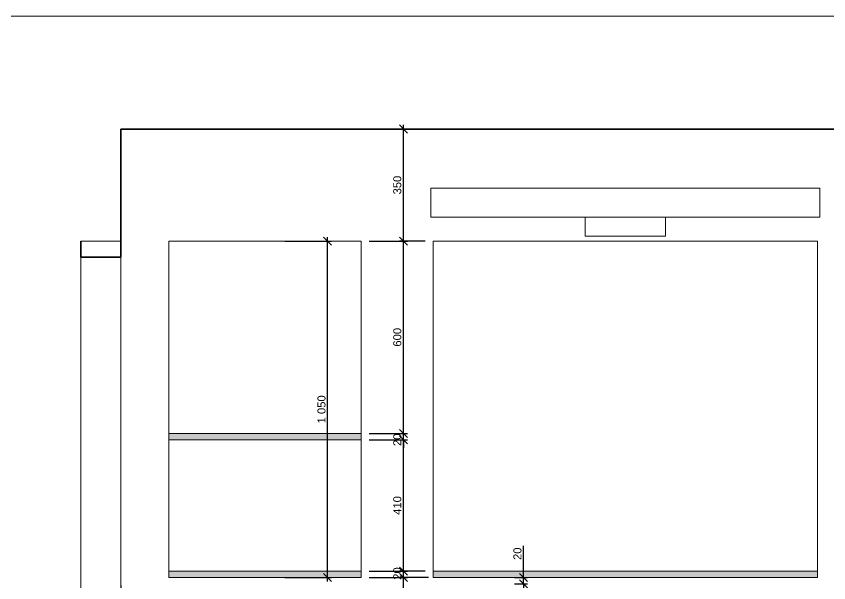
# Model space of a CAD drawing. Header units: millimetres. Extents: x 3767 to 22479, y 1034 to 12216.
# Drawn here: x 6829 to 9365, y 10448 to 12216 of the extents above; entities that cross this region are included whole.
import ezdxf

# ---------------------------------------------------------------- set-up
doc = ezdxf.new("R2010")
doc.units = ezdxf.units.MM
for name, color, linetype, lineweight in [('dim', 4, 'Continuous', 0), ('door', 36, 'Continuous', 0), ('hatch', 255, 'Continuous', 0), ('light', 30, 'Continuous', 0), ('section', 5, 'Continuous', 35), ('wall', 7, 'Continuous', 13)]:
    doc.layers.add(name, color=color, linetype=linetype, lineweight=lineweight)
doc.styles.add('ARIAL', font='arial.ttf')
doc.dimstyles.new('25', dxfattribs={"dimtxt": 25, "dimasz": 25, "dimexe": 12.5, "dimexo": 25, "dimgap": 6.25, "dimtad": 1, "dimdec": 0, "dimdsep": 46, "dimlunit": 6, "dimtxsty": 'ARIAL', "dimblk": 'OBLIQUE', "dimcen": 25, "dimdle": 12.5, "dimclrd": 256, "dimclre": 256, "dimclrt": 2, "dimadec": 0, "dimazin": 0, "dimtfac": 1, "dimtdec": 0, "dimtmove": 0, "dimatfit": 1, "dimldrblk": 'DOTSMALL', "dimfxl": 1, "dimtvp": 1, "dimtolj": 1, "dimtzin": 0, "dimarcsym": 0})

# ---------------------------------------------------------------- blocks, each defined once
blk = doc.blocks.new('_Oblique')
at = {"color": 0, "linetype": 'ByBlock', "lineweight": -2}
blk.add_line((-0.5, -0.5), (0.5, 0.5), dxfattribs=at)
blk = doc.blocks.new('*D266')
at = {"layer": 'Defpoints', "color": 0, "transparency": 16777216}
for p in [(7155.1, 10464.4), (7305.1, 10386.8), (7305.1, 10349.4)]:
    blk.add_point(p, dxfattribs=at)
at = {"layer": 'dim', "lineweight": -2, "transparency": 16777216}
for p, q in [((7155.1, 10439.4), (7155.1, 10374.3)), ((7305.1, 10374.4), (7305.1, 10399.3)), ((7142.6, 10386.8), (7317.6, 10386.8))]:
    blk.add_line(p, q, dxfattribs=at)
at = {"layer": 'dim', "lineweight": -2, "transparency": 16777216, "xscale": 25, "yscale": 25, "zscale": 25, "rotation": 180}
blk.add_blockref('_Oblique', (7155.1, 10386.8), dxfattribs=at)
at = {"layer": 'dim', "lineweight": -2, "transparency": 16777216, "xscale": 25, "yscale": 25, "zscale": 25}
blk.add_blockref('_Oblique', (7305.1, 10386.8), dxfattribs=at)
at = {"layer": 'dim', "color": 2, "transparency": 16777216, "insert": (7230.1, 10405.9), "char_height": 25, "attachment_point": 5, "style": 'ARIAL'}
blk.add_mtext('\\A1;150', dxfattribs=at)
blk = doc.blocks.new('_DotSmall')
at = {"color": 0, "linetype": 'ByBlock', "const_width": 0.5}
blk.add_lwpolyline([(-0.0625, 0, 1), (0.0625, 0, 1)], format="xyb", close=True, dxfattribs=at)
blk = doc.blocks.new('*D270')
at = {"layer": 'Defpoints', "color": 0, "transparency": 16777216}
for p in [(8037.4, 10464.4), (8140.5, 10464.4), (8140.5, 10114.4)]:
    blk.add_point(p, dxfattribs=at)
at = {"layer": 'dim', "lineweight": -2, "transparency": 16777216}
for p, q in [((8037.4, 10101.9), (8037.4, 10476.9)), ((8115.5, 10464.4), (8024.9, 10464.4)), ((8115.5, 10114.4), (8024.9, 10114.4))]:
    blk.add_line(p, q, dxfattribs=at)
at = {"layer": 'dim', "lineweight": -2, "transparency": 16777216, "xscale": 25, "yscale": 25, "zscale": 25}
for p, rotation in [((8037.4, 10464.4), 90), ((8037.4, 10114.4), 270)]:
    blk.add_blockref('_Oblique', p, dxfattribs=dict(at, rotation=rotation))
at = {"layer": 'dim', "color": 2, "transparency": 16777216, "insert": (8018.4, 10289.4), "char_height": 25, "attachment_point": 5, "rotation": 90, "style": 'ARIAL'}
blk.add_mtext('\\A1;350', dxfattribs=at)
blk = doc.blocks.new('*D271')
at = {"layer": 'Defpoints', "color": 0, "transparency": 16777216}
for p in [(8037.4, 10484.4), (8130.1, 10484.4), (7905.1, 10464.4)]:
    blk.add_point(p, dxfattribs=at)
at = {"layer": 'dim', "lineweight": -2, "transparency": 16777216}
for p, q in [((8105.1, 10484.4), (8024.9, 10484.4)), ((8037.4, 10451.9), (8037.4, 10496.9)), ((7930.1, 10464.4), (8049.9, 10464.4))]:
    blk.add_line(p, q, dxfattribs=at)
at = {"layer": 'dim', "lineweight": -2, "transparency": 16777216, "xscale": 25, "yscale": 25, "zscale": 25}
for p, rotation in [((8037.4, 10484.4), 90), ((8037.4, 10464.4), 270)]:
    blk.add_blockref('_Oblique', p, dxfattribs=dict(at, rotation=rotation))
at = {"layer": 'dim', "color": 2, "transparency": 16777216, "insert": (8018.4, 10476.9), "char_height": 25, "attachment_point": 5, "rotation": 90, "style": 'ARIAL'}
blk.add_mtext('\\A1;20', dxfattribs=at)
blk = doc.blocks.new('*D272')
at = {"layer": 'Defpoints', "color": 0, "transparency": 16777216}
for p in [(7905.1, 10894.4), (8037.4, 10894.4), (7905.1, 10484.4)]:
    blk.add_point(p, dxfattribs=at)
at = {"layer": 'dim', "lineweight": -2, "transparency": 16777216}
for p, q in [((8037.4, 10471.9), (8037.4, 10906.9)), ((7930.1, 10894.4), (8049.9, 10894.4)), ((7930.1, 10484.4), (8049.9, 10484.4))]:
    blk.add_line(p, q, dxfattribs=at)
at = {"layer": 'dim', "lineweight": -2, "transparency": 16777216, "xscale": 25, "yscale": 25, "zscale": 25}
for p, rotation in [((8037.4, 10894.4), 90), ((8037.4, 10484.4), 270)]:
    blk.add_blockref('_Oblique', p, dxfattribs=dict(at, rotation=rotation))
at = {"layer": 'dim', "color": 2, "transparency": 16777216, "insert": (8018.4, 10689.4), "char_height": 25, "attachment_point": 5, "rotation": 90, "style": 'ARIAL'}
blk.add_mtext('\\A1;410', dxfattribs=at)
blk = doc.blocks.new('*D273')
at = {"layer": 'Defpoints', "color": 0, "transparency": 16777216}
for p in [(7905.1, 10914.4), (8037.4, 10914.4), (7905.1, 10894.4)]:
    blk.add_point(p, dxfattribs=at)
at = {"layer": 'dim', "lineweight": -2, "transparency": 16777216}
for p, q in [((8037.4, 10914.4), (8037.4, 10939.4)), ((7930.1, 10914.4), (8049.9, 10914.4)), ((8037.4, 10894.4), (8037.4, 10914.4)), ((7930.1, 10894.4), (8049.9, 10894.4)), ((8037.4, 10894.4), (8037.4, 10869.4))]:
    blk.add_line(p, q, dxfattribs=at)
at = {"layer": 'dim', "lineweight": -2, "transparency": 16777216, "xscale": 25, "yscale": 25, "zscale": 25}
for p, rotation in [((8037.4, 10914.4), 270), ((8037.4, 10894.4), 90)]:
    blk.add_blockref('_Oblique', p, dxfattribs=dict(at, rotation=rotation))
at = {"layer": 'dim', "color": 2, "transparency": 16777216, "insert": (8018.4, 10894.4), "char_height": 25, "attachment_point": 5, "rotation": 90, "style": 'ARIAL'}
blk.add_mtext('\\A1;20', dxfattribs=at)
blk = doc.blocks.new('*D274')
at = {"layer": 'Defpoints', "color": 0, "transparency": 16777216}
for p in [(8037.4, 11514.4), (8130.1, 11514.4), (7905.1, 10914.4)]:
    blk.add_point(p, dxfattribs=at)
at = {"layer": 'dim', "lineweight": -2, "transparency": 16777216}
for p, q in [((8037.4, 10901.9), (8037.4, 11526.9)), ((8105.1, 11514.4), (8024.9, 11514.4)), ((7930.1, 10914.4), (8049.9, 10914.4))]:
    blk.add_line(p, q, dxfattribs=at)
at = {"layer": 'dim', "lineweight": -2, "transparency": 16777216, "xscale": 25, "yscale": 25, "zscale": 25}
for p, rotation in [((8037.4, 11514.4), 90), ((8037.4, 10914.4), 270)]:
    blk.add_blockref('_Oblique', p, dxfattribs=dict(at, rotation=rotation))
at = {"layer": 'dim', "color": 2, "transparency": 16777216, "insert": (8018.4, 11214.4), "char_height": 25, "attachment_point": 5, "rotation": 90, "style": 'ARIAL'}
blk.add_mtext('\\A1;600', dxfattribs=at)
blk = doc.blocks.new('*D275')
at = {"layer": 'Defpoints', "color": 0, "transparency": 16777216}
for p in [(8037.4, 11864.4), (8130.1, 11864.4), (7905.1, 11514.4)]:
    blk.add_point(p, dxfattribs=at)
at = {"layer": 'dim', "lineweight": -2, "transparency": 16777216}
for p, q in [((8037.4, 11501.9), (8037.4, 11876.9)), ((8105.1, 11864.4), (8024.9, 11864.4)), ((7930.1, 11514.4), (8049.9, 11514.4))]:
    blk.add_line(p, q, dxfattribs=at)
at = {"layer": 'dim', "lineweight": -2, "transparency": 16777216, "xscale": 25, "yscale": 25, "zscale": 25}
for p, rotation in [((8037.4, 11864.4), 90), ((8037.4, 11514.4), 270)]:
    blk.add_blockref('_Oblique', p, dxfattribs=dict(at, rotation=rotation))
at = {"layer": 'dim', "color": 2, "transparency": 16777216, "insert": (8018.4, 11689.4), "char_height": 25, "attachment_point": 5, "rotation": 90, "style": 'ARIAL'}
blk.add_mtext('\\A1;350', dxfattribs=at)
blk = doc.blocks.new('*D276')
at = {"layer": 'Defpoints', "color": 0, "transparency": 16777216}
for p in [(8359.3, 10464.4), (8412.5, 10464.4), (8359.3, 10444.4)]:
    blk.add_point(p, dxfattribs=at)
at = {"layer": 'dim', "lineweight": -2, "transparency": 16777216}
for p, q in [((8412.5, 10464.4), (8412.5, 10563)), ((8384.3, 10464.4), (8425, 10464.4)), ((8412.5, 10444.4), (8412.5, 10464.4)), ((8384.3, 10444.4), (8425, 10444.4)), ((8412.5, 10444.4), (8412.5, 10419.4))]:
    blk.add_line(p, q, dxfattribs=at)
at = {"layer": 'dim', "lineweight": -2, "transparency": 16777216, "xscale": 25, "yscale": 25, "zscale": 25}
for p, rotation in [((8412.5, 10464.4), 270), ((8412.5, 10444.4), 90)]:
    blk.add_blockref('_Oblique', p, dxfattribs=dict(at, rotation=rotation))
at = {"layer": 'dim', "color": 2, "transparency": 16777216, "insert": (8393.5, 10538.7), "char_height": 25, "attachment_point": 5, "rotation": 90, "style": 'ARIAL'}
blk.add_mtext('\\A1;20', dxfattribs=at)
blk = doc.blocks.new('*D277')
at = {"layer": 'Defpoints', "color": 0, "transparency": 16777216}
for p in [(7642.6, 11514.4), (7800.8, 11514.4), (7642.6, 10464.4)]:
    blk.add_point(p, dxfattribs=at)
at = {"layer": 'dim', "lineweight": -2, "transparency": 16777216}
for p, q in [((7800.8, 10451.9), (7800.8, 11526.9)), ((7667.6, 11514.4), (7813.3, 11514.4)), ((7667.6, 10464.4), (7813.3, 10464.4))]:
    blk.add_line(p, q, dxfattribs=at)
at = {"layer": 'dim', "lineweight": -2, "transparency": 16777216, "xscale": 25, "yscale": 25, "zscale": 25}
for p, rotation in [((7800.8, 11514.4), 90), ((7800.8, 10464.4), 270)]:
    blk.add_blockref('_Oblique', p, dxfattribs=dict(at, rotation=rotation))
at = {"layer": 'dim', "color": 2, "transparency": 16777216, "insert": (7781.8, 10989.4), "char_height": 25, "attachment_point": 5, "rotation": 90, "style": 'ARIAL'}
blk.add_mtext('\\A1;1\xa0050', dxfattribs=at)

msp = doc.modelspace()

# ---------------------------------------------------------------- hatches: boundary and pattern name
at = {"layer": 'hatch'}
h = msp.add_hatch(color=254, dxfattribs=at)
h.dxf.hatch_style = 1
h.paths.add_polyline_path([(7905.1, 10894.4), (7905.1, 10914.4), (7305.1, 10914.4), (7305.1, 10894.4)])
h = msp.add_hatch(color=254, dxfattribs=at)
h.dxf.hatch_style = 1
h.paths.add_polyline_path([(7905.1, 10464.4), (7905.1, 10484.4), (7305.1, 10484.4), (7305.1, 10464.4)])
h = msp.add_hatch(color=254, dxfattribs=at)
h.dxf.hatch_style = 1
h.paths.add_polyline_path([(8130.1, 10484.4), (8130.1, 10464.4), (9330.1, 10464.4), (9330.1, 10484.4)])

# ---------------------------------------------------------------- linework, layer by layer
at = {"layer": 'dim'}
msp.add_lwpolyline([(3766.7, 12216.3), (11391.7, 12216.3), (11391.7, 1034.3), (3766.7, 1034.3)], close=True, dxfattribs=at)
at = {"layer": 'door'}
for p, q in [((7030.1, 11514.4), (7155.1, 11514.4)), ((7030.1, 11514.4), (7155.1, 11514.4)), ((7030.1, 11464.4), (7030.1, 9264.4)), ((7155.1, 11464.4), (7155.1, 9264.4))]:
    msp.add_line(p, q, dxfattribs=at)
at = {"layer": 'light'}
msp.add_lwpolyline([(8122.6, 11589.4), (8122.6, 11679.4), (9337.6, 11679.4), (9337.6, 11589.4)], close=True, dxfattribs=at)
at = {"layer": 'section', "linetype": 'Continuous'}
msp.add_line((7155.1, 11864.4), (10555.1, 11864.4), dxfattribs=at)
at = {"layer": 'section'}
for p, q in [((7155.1, 11864.4), (7155.1, 11514.4)), ((7030.1, 11464.4), (7030.1, 11514.4)), ((7155.1, 11514.4), (7155.1, 11464.4)), ((7155.1, 11464.4), (7030.1, 11464.4))]:
    msp.add_line(p, q, dxfattribs=at)
at = {"layer": 'wall'}
for p, q in [((7305.1, 11514.4), (7905.1, 11514.4)), ((7305.1, 10464.4), (7305.1, 11514.4)), ((7905.1, 10464.4), (7905.1, 11514.4)), ((8130.1, 11514.4), (9330.1, 11514.4)), ((8130.1, 10464.4), (8130.1, 11514.4)), ((9330.1, 10464.4), (9330.1, 11514.4)), ((7305.1, 10914.4), (7905.1, 10914.4)), ((7305.1, 10894.4), (7905.1, 10894.4)), ((7305.1, 10484.4), (7905.1, 10484.4)), ((8130.1, 10464.4), (8130.1, 10484.4)), ((8130.1, 10484.4), (9330.1, 10484.4)), ((9330.1, 10484.4), (9330.1, 10464.4)), ((7305.1, 10464.4), (7905.1, 10464.4)), ((7305.1, 10464.4), (7905.1, 10464.4)), ((8130.1, 10464.4), (9330.1, 10464.4))]:
    msp.add_line(p, q, dxfattribs=at)
at = {"layer": 'wall', "color": 30}
msp.add_lwpolyline([(8605.1, 11589.4), (8605.1, 11529.4), (8855.1, 11529.4), (8855.1, 11589.4)], dxfattribs=at)

# ---------------------------------------------------------------- dimensions: what is measured, and where the dimension line sits
at = {"layer": 'dim'}
for base, p1, p2, picture, middle in [((8037.4, 11864.4), (7905.1, 11514.4), (8130.1, 11864.4), '*D275', (8018.4, 11689.4)), ((8037.4, 11514.4), (7905.1, 10914.4), (8130.1, 11514.4), '*D274', (8018.4, 11214.4)), ((8037.4, 10894.4), (7905.1, 10484.4), (7905.1, 10894.4), '*D272', (8018.4, 10689.4))]:
    dim = msp.add_linear_dim(base=base, p1=p1, p2=p2, angle=90, dimstyle='25', override={"dimtmove": 1}, dxfattribs=at)
    dim.commit()
    dim.dimension.update_dxf_attribs({"geometry": picture, "text_midpoint": middle})
for base, p1, p2, picture, middle in [((7800.8, 11514.4), (7642.6, 10464.4), (7642.6, 11514.4), '*D277', (7781.8, 10989.4)), ((8412.5, 10464.4), (8359.3, 10444.4), (8359.3, 10464.4), '*D276', (8393.5, 10538.7)), ((8037.4, 10464.4), (8140.5, 10114.4), (8140.5, 10464.4), '*D270', (8018.4, 10289.4))]:
    dim = msp.add_linear_dim(base=base, p1=p1, p2=p2, angle=90, dimstyle='25', dxfattribs=at)
    dim.commit()
    dim.dimension.update_dxf_attribs({"geometry": picture, "text_midpoint": middle})
for base, p1, p2, picture, middle in [((8037.4, 10914.4), (7905.1, 10894.4), (7905.1, 10914.4), '*D273', (8037.4, 10894.4)), ((8037.4, 10484.4), (7905.1, 10464.4), (8130.1, 10484.4), '*D271', (8037.4, 10476.9))]:
    dim = msp.add_linear_dim(base=base, p1=p1, p2=p2, angle=90, dimstyle='25', override={"dimtmove": 1}, dxfattribs=at)
    dim.commit()
    dim.dimension.update_dxf_attribs({"geometry": picture, "text_midpoint": middle, "dimtype": 160})
dim = msp.add_linear_dim(base=(7305.1, 10386.8), p1=(7155.1, 10464.4), p2=(7305.1, 10349.4), dimstyle='25', dxfattribs=at)
dim.commit()
dim.dimension.update_dxf_attribs({"geometry": '*D266', "text_midpoint": (7230.1, 10405.9)})

doc.saveas('drawing.dxf')
